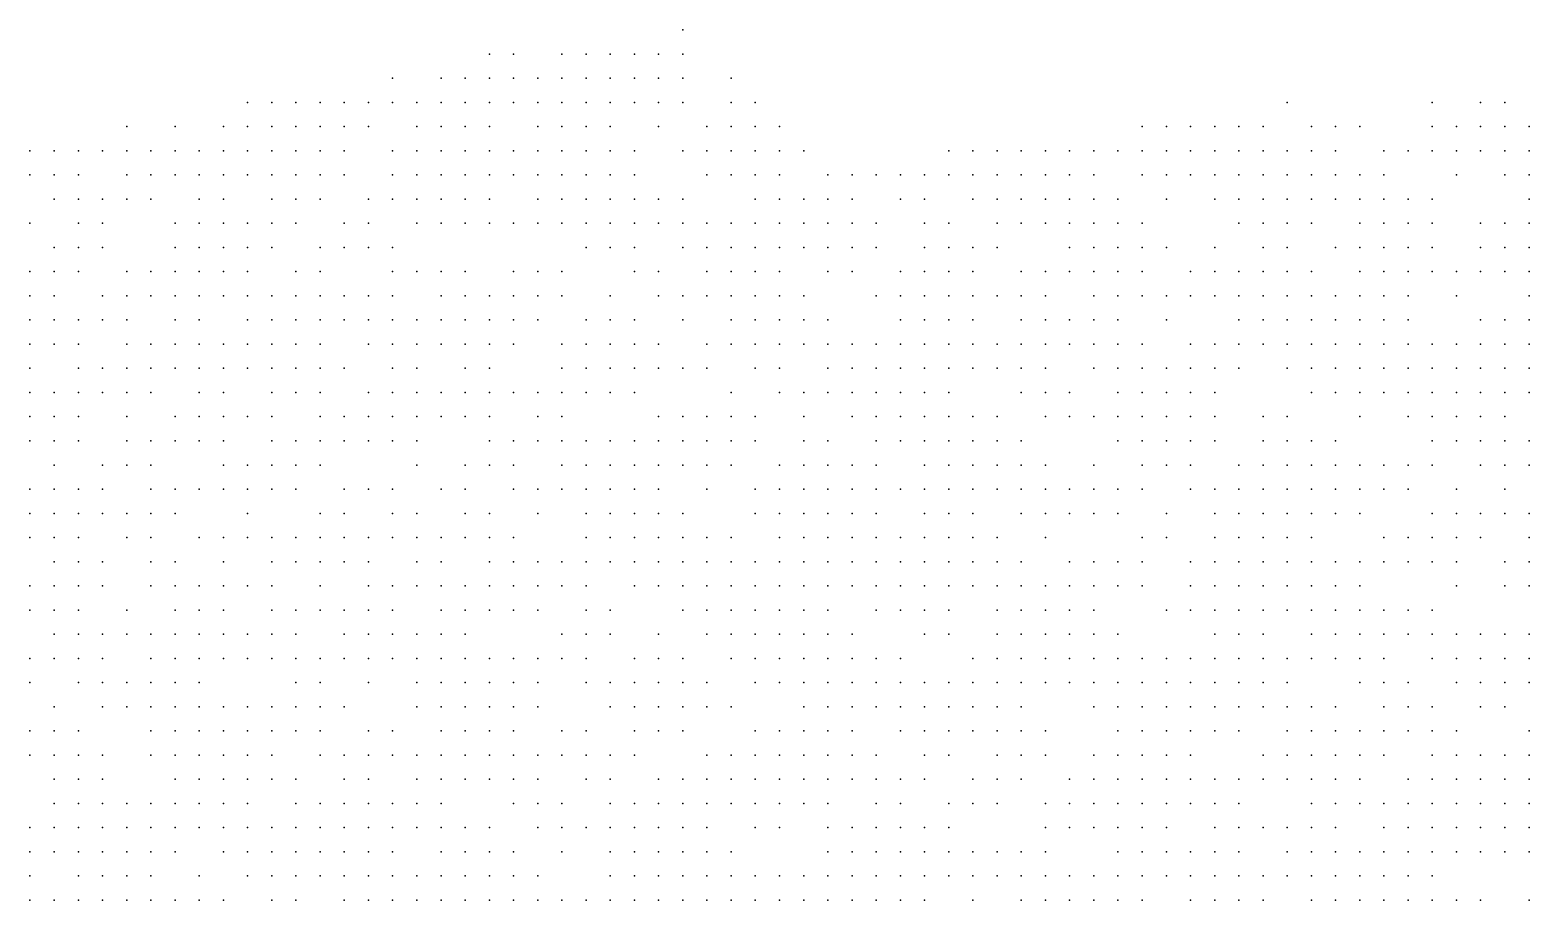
# Model space of a CAD drawing. Extents: x 429 to 793, y 817 to 1241.
# Drawn here: x 565.15 to 610.41, y 1213.73 to 1240.01 of the extents above; entities that cross this region are included whole.
import ezdxf

# ---------------------------------------------------------------- set-up
doc = ezdxf.new("R2010")
doc.units = 0

msp = doc.modelspace()

# ---------------------------------------------------------------- linework, layer by layer
for p in [(584.86, 1240.01, 241.87), (579.02, 1239.28, 241.3), (579.75, 1239.28, 241.345), (581.21, 1239.28, 241.505), (581.94, 1239.28, 241.62), (582.67, 1239.28, 241.735), (583.4, 1239.28, 241.965), (584.13, 1239.28, 242.08), (584.86, 1239.28, 242.193), (576.1, 1238.55, 240.75), (577.56, 1238.55, 241.165), (578.29, 1238.55, 241.21), (579.02, 1238.55, 241.255), (579.75, 1238.55, 241.67), (580.48, 1238.55, 241.715), (581.21, 1238.55, 241.83), (581.94, 1238.55, 241.945), (582.67, 1238.55, 242.06), (583.4, 1238.55, 242.175), (584.13, 1238.55, 242.423), (584.86, 1238.55, 242.517), (586.32, 1238.55, 242.609), (571.72, 1237.82, 240.08), (572.45, 1237.82, 240.223), (573.18, 1237.82, 240.366), (573.91, 1237.82, 240.509), (574.64, 1237.82, 240.651), (575.37, 1237.82, 240.794), (576.1, 1237.82, 241.077), (576.83, 1237.82, 241.12), (577.56, 1237.82, 241.49), (578.29, 1237.82, 241.535), (579.02, 1237.82, 241.58), (579.75, 1237.82, 241.95), (580.48, 1237.82, 242.04), (581.21, 1237.82, 242.155), (581.94, 1237.82, 242.27), (582.67, 1237.82, 242.385), (583.4, 1237.82, 242.652), (584.13, 1237.82, 242.746), (584.86, 1237.82, 242.84), (586.32, 1237.82, 242.932), (587.05, 1237.82, 243.024), (603.11, 1237.82, 245.02), (607.49, 1237.82, 245.15), (608.95, 1237.82, 245.258), (609.68, 1237.82, 245.115), (568.07, 1237.09, 239.24), (569.53, 1237.09, 239.789), (570.99, 1237.09, 239.934), (571.72, 1237.09, 240.337), (572.45, 1237.09, 240.553), (573.18, 1237.09, 240.696), (573.91, 1237.09, 240.839), (574.64, 1237.09, 240.981), (575.37, 1237.09, 241.273), (576.83, 1237.09, 241.403), (577.56, 1237.09, 241.529), (578.29, 1237.09, 241.86), (579.02, 1237.09, 241.905), (580.48, 1237.09, 242.32), (581.21, 1237.09, 242.48), (581.94, 1237.09, 242.595), (582.67, 1237.09, 242.71), (584.13, 1237.09, 243.069), (585.59, 1237.09, 243.163), (586.32, 1237.09, 243.255), (587.05, 1237.09, 243.347), (587.78, 1237.09, 243.439), (598.73, 1237.09, 244.87), (599.46, 1237.09, 245.034), (600.19, 1237.09, 244.99), (600.92, 1237.09, 244.945), (601.65, 1237.09, 245.109), (602.38, 1237.09, 245.065), (603.84, 1237.09, 245.179), (604.57, 1237.09, 245.259), (605.3, 1237.09, 245.338), (607.49, 1237.09, 245.4), (608.22, 1237.09, 245.33), (608.95, 1237.09, 245.438), (609.68, 1237.09, 245.367), (610.41, 1237.09, 245.295), (565.15, 1236.36, 238.711), (565.88, 1236.36, 239.053), (566.61, 1236.36, 239.224), (567.34, 1236.36, 239.394), (568.07, 1236.36, 239.568), (568.8, 1236.36, 239.643), (569.53, 1236.36, 240.119), (570.26, 1236.36, 240.191), (570.99, 1236.36, 240.264), (571.72, 1236.36, 240.667), (572.45, 1236.36, 240.74), (573.18, 1236.36, 241.026), (573.91, 1236.36, 241.169), (574.64, 1236.36, 241.47), (576.1, 1236.36, 241.6), (576.83, 1236.36, 241.73), (577.56, 1236.36, 241.856), (578.29, 1236.36, 241.982), (579.02, 1236.36, 242.23), (579.75, 1236.36, 242.275), (580.48, 1236.36, 242.645), (581.21, 1236.36, 242.69), (581.94, 1236.36, 242.92), (582.67, 1236.36, 242.881), (583.4, 1236.36, 242.975), (584.86, 1236.36, 243.393), (585.59, 1236.36, 243.487), (586.32, 1236.36, 243.579), (587.05, 1236.36, 243.671), (587.78, 1236.36, 243.763), (588.51, 1236.36, 243.855), (592.89, 1236.36, 244.565), (593.62, 1236.36, 244.572), (594.35, 1236.36, 244.58), (595.08, 1236.36, 244.658), (595.81, 1236.36, 244.814), (596.54, 1236.36, 244.892), (597.27, 1236.36, 244.97), (598, 1236.36, 245.049), (598.73, 1236.36, 245.123), (599.46, 1236.36, 245.079), (600.19, 1236.36, 245.243), (600.92, 1236.36, 245.198), (601.65, 1236.36, 245.154), (602.38, 1236.36, 245.363), (603.11, 1236.36, 245.273), (603.84, 1236.36, 245.353), (604.57, 1236.36, 245.512), (606.03, 1236.36, 245.418), (606.76, 1236.36, 245.628), (607.49, 1236.36, 245.65), (608.22, 1236.36, 245.638), (608.95, 1236.36, 245.69), (609.68, 1236.36, 245.618), (610.41, 1236.36, 245.547), (565.15, 1235.63, 239.036), (565.88, 1235.63, 239.207), (566.61, 1235.63, 239.549), (568.07, 1235.63, 239.897), (568.8, 1235.63, 240.067), (569.53, 1235.63, 240.046), (570.26, 1235.63, 240.521), (570.99, 1235.63, 240.594), (571.72, 1235.63, 240.997), (572.45, 1235.63, 241.07), (573.18, 1235.63, 241.213), (573.91, 1235.63, 241.356), (574.64, 1235.63, 241.499), (576.1, 1235.63, 241.927), (576.83, 1235.63, 242.057), (577.56, 1235.63, 242.183), (578.29, 1235.63, 242.309), (579.02, 1235.63, 242.435), (579.75, 1235.63, 242.6), (580.48, 1235.63, 242.887), (581.21, 1235.63, 243.015), (581.94, 1235.63, 243.13), (582.67, 1235.63, 243.205), (583.4, 1235.63, 243.299), (585.59, 1235.63, 243.81), (586.32, 1235.63, 243.912), (587.05, 1235.63, 244.015), (587.78, 1235.63, 244.086), (589.24, 1235.63, 244.178), (589.97, 1235.63, 244.27), (590.7, 1235.63, 244.534), (591.43, 1235.63, 244.55), (592.16, 1235.63, 244.557), (592.89, 1235.63, 244.821), (593.62, 1235.63, 244.829), (594.35, 1235.63, 244.837), (595.08, 1235.63, 244.915), (595.81, 1235.63, 244.993), (596.54, 1235.63, 245.149), (597.27, 1235.63, 245.227), (598.73, 1235.63, 245.377), (599.46, 1235.63, 245.407), (600.19, 1235.63, 245.496), (600.92, 1235.63, 245.452), (601.65, 1235.63, 245.407), (602.38, 1235.63, 245.571), (603.11, 1235.63, 245.527), (603.84, 1235.63, 245.606), (604.57, 1235.63, 245.686), (605.3, 1235.63, 245.592), (606.03, 1235.63, 245.671), (608.22, 1235.63, 245.888), (609.68, 1235.63, 245.876), (610.41, 1235.63, 245.798), (565.88, 1234.9, 239.532), (566.61, 1234.9, 239.703), (567.34, 1234.9, 239.719), (568.07, 1234.9, 240.225), (568.8, 1234.9, 240.395), (570.26, 1234.9, 240.565), (570.99, 1234.9, 240.924), (572.45, 1234.9, 241.4), (573.18, 1234.9, 241.543), (573.91, 1234.9, 241.686), (575.37, 1234.9, 241.797), (576.1, 1234.9, 242.253), (576.83, 1234.9, 242.383), (577.56, 1234.9, 242.509), (578.29, 1234.9, 242.635), (579.02, 1234.9, 242.761), (580.48, 1234.9, 242.97), (581.21, 1234.9, 243.34), (581.94, 1234.9, 243.434), (582.67, 1234.9, 243.528), (583.4, 1234.9, 243.719), (584.13, 1234.9, 243.749), (584.86, 1234.9, 243.78), (587.05, 1234.9, 244.117), (587.78, 1234.9, 244.22), (588.51, 1234.9, 244.322), (589.24, 1234.9, 244.424), (589.97, 1234.9, 244.525), (591.43, 1234.9, 244.799), (592.16, 1234.9, 244.814), (593.62, 1234.9, 245.086), (594.35, 1234.9, 245.093), (595.08, 1234.9, 245.171), (595.81, 1234.9, 245.25), (596.54, 1234.9, 245.328), (597.27, 1234.9, 245.406), (598, 1234.9, 245.323), (599.46, 1234.9, 245.66), (600.92, 1234.9, 245.705), (601.65, 1234.9, 245.66), (602.38, 1234.9, 245.825), (603.11, 1234.9, 245.78), (603.84, 1234.9, 245.86), (604.57, 1234.9, 245.939), (605.3, 1234.9, 245.845), (606.03, 1234.9, 245.856), (606.76, 1234.9, 245.878), (607.49, 1234.9, 245.9), (610.41, 1234.9, 246.05), (565.15, 1234.17, 239.361), (566.61, 1234.17, 239.869), (567.34, 1234.17, 240.047), (569.53, 1234.17, 240.723), (570.26, 1234.17, 240.893), (570.99, 1234.17, 241.063), (571.72, 1234.17, 241.327), (572.45, 1234.17, 241.73), (573.18, 1234.17, 241.873), (574.64, 1234.17, 241.993), (575.37, 1234.17, 242.123), (576.83, 1234.17, 242.71), (577.56, 1234.17, 242.837), (578.29, 1234.17, 242.963), (579.02, 1234.17, 243.09), (579.75, 1234.17, 243.343), (580.48, 1234.17, 243.47), (581.21, 1234.17, 243.597), (581.94, 1234.17, 243.627), (582.67, 1234.17, 243.658), (583.4, 1234.17, 243.688), (584.13, 1234.17, 244.006), (584.86, 1234.17, 244.036), (585.59, 1234.17, 244.067), (586.32, 1234.17, 244.169), (587.05, 1234.17, 244.271), (587.78, 1234.17, 244.374), (588.51, 1234.17, 244.579), (589.24, 1234.17, 244.69), (589.97, 1234.17, 244.78), (590.7, 1234.17, 244.844), (592.16, 1234.17, 245.063), (592.89, 1234.17, 245.078), (594.35, 1234.17, 245.35), (595.08, 1234.17, 245.428), (595.81, 1234.17, 245.506), (596.54, 1234.17, 245.584), (597.27, 1234.17, 245.522), (598, 1234.17, 245.576), (598.73, 1234.17, 245.63), (601.65, 1234.17, 245.973), (602.38, 1234.17, 245.869), (603.11, 1234.17, 246.033), (603.84, 1234.17, 246.113), (605.3, 1234.17, 246.084), (606.03, 1234.17, 246.106), (606.76, 1234.17, 246.128), (607.49, 1234.17, 246.15), (608.95, 1234.17, 246.138), (609.68, 1234.17, 246.126), (610.41, 1234.17, 246.114), (565.88, 1233.44, 240.019), (566.61, 1233.44, 240.197), (567.34, 1233.44, 240.375), (569.53, 1233.44, 241.052), (570.26, 1233.44, 241.222), (570.99, 1233.44, 241.392), (571.72, 1233.44, 241.657), (572.45, 1233.44, 242.06), (573.91, 1233.44, 242.19), (574.64, 1233.44, 242.32), (575.37, 1233.44, 242.541), (576.1, 1233.44, 242.654), (581.94, 1233.44, 243.947), (582.67, 1233.44, 243.914), (583.4, 1233.44, 243.945), (584.86, 1233.44, 244.293), (585.59, 1233.44, 244.323), (586.32, 1233.44, 244.426), (587.05, 1233.44, 244.528), (587.78, 1233.44, 244.63), (588.51, 1233.44, 244.855), (589.24, 1233.44, 244.945), (589.97, 1233.44, 245.035), (590.7, 1233.44, 245.099), (592.16, 1233.44, 245.163), (592.89, 1233.44, 245.327), (593.62, 1233.44, 245.342), (594.35, 1233.44, 245.607), (596.54, 1233.44, 245.721), (597.27, 1233.44, 245.775), (598, 1233.44, 245.829), (598.73, 1233.44, 245.883), (599.46, 1233.44, 245.913), (600.92, 1233.44, 245.943), (602.38, 1233.44, 246.122), (603.11, 1233.44, 246.287), (604.57, 1233.44, 246.312), (605.3, 1233.44, 246.334), (606.03, 1233.44, 246.356), (606.76, 1233.44, 246.378), (607.49, 1233.44, 246.4), (608.95, 1233.44, 246.388), (609.68, 1233.44, 246.376), (610.41, 1233.44, 246.364), (565.15, 1232.71, 239.841), (565.88, 1232.71, 240.348), (566.61, 1232.71, 240.526), (568.07, 1232.71, 240.704), (568.8, 1232.71, 240.882), (569.53, 1232.71, 241.38), (570.26, 1232.71, 241.55), (570.99, 1232.71, 241.72), (571.72, 1232.71, 241.89), (573.18, 1232.71, 242.373), (573.91, 1232.71, 242.429), (576.1, 1232.71, 242.854), (576.83, 1232.71, 242.967), (577.56, 1232.71, 243.093), (578.29, 1232.71, 243.22), (579.75, 1232.71, 243.473), (580.48, 1232.71, 243.727), (581.21, 1232.71, 243.853), (583.4, 1232.71, 244.298), (584.13, 1232.71, 244.232), (585.59, 1232.71, 244.58), (586.32, 1232.71, 244.682), (587.05, 1232.71, 244.785), (587.78, 1232.71, 244.887), (589.24, 1232.71, 245.2), (589.97, 1232.71, 245.29), (591.43, 1232.71, 245.354), (592.16, 1232.71, 245.418), (592.89, 1232.71, 245.482), (593.62, 1232.71, 245.599), (595.08, 1232.71, 245.685), (595.81, 1232.71, 245.763), (596.54, 1232.71, 245.975), (597.27, 1232.71, 246.029), (598, 1232.71, 246.083), (598.73, 1232.71, 246.137), (600.19, 1232.71, 246.167), (600.92, 1232.71, 246.197), (601.65, 1232.71, 246.227), (602.38, 1232.71, 246.257), (603.11, 1232.71, 246.331), (603.84, 1232.71, 246.366), (605.3, 1232.71, 246.595), (606.03, 1232.71, 246.606), (606.76, 1232.71, 246.628), (607.49, 1232.71, 246.696), (608.22, 1232.71, 246.675), (608.95, 1232.71, 246.701), (609.68, 1232.71, 246.726), (610.41, 1232.71, 246.614), (565.15, 1231.98, 240.17), (565.88, 1231.98, 240.676), (567.34, 1231.98, 241.029), (568.07, 1231.98, 241.119), (568.8, 1231.98, 241.21), (569.53, 1231.98, 241.526), (570.26, 1231.98, 241.684), (570.99, 1231.98, 241.841), (571.72, 1231.98, 241.999), (572.45, 1231.98, 242.157), (573.18, 1231.98, 242.315), (573.91, 1231.98, 242.686), (574.64, 1231.98, 242.742), (575.37, 1231.98, 242.798), (576.1, 1231.98, 243.111), (577.56, 1231.98, 243.35), (578.29, 1231.98, 243.477), (579.02, 1231.98, 243.603), (579.75, 1231.98, 243.858), (580.48, 1231.98, 243.984), (581.21, 1231.98, 244.11), (582.67, 1231.98, 244.204), (584.13, 1231.98, 244.649), (584.86, 1231.98, 244.519), (585.59, 1231.98, 244.837), (586.32, 1231.98, 244.939), (587.05, 1231.98, 245.041), (587.78, 1231.98, 245.02), (588.51, 1231.98, 245.11), (590.7, 1231.98, 245.545), (591.43, 1231.98, 245.609), (592.16, 1231.98, 245.673), (592.89, 1231.98, 245.737), (593.62, 1231.98, 245.801), (594.35, 1231.98, 245.863), (595.08, 1231.98, 245.941), (595.81, 1231.98, 245.921), (597.27, 1231.98, 246.282), (598, 1231.98, 246.336), (598.73, 1231.98, 246.39), (599.46, 1231.98, 246.446), (600.19, 1231.98, 246.502), (600.92, 1231.98, 246.559), (601.65, 1231.98, 246.48), (602.38, 1231.98, 246.51), (603.11, 1231.98, 246.54), (603.84, 1231.98, 246.732), (604.57, 1231.98, 246.687), (605.3, 1231.98, 246.641), (606.03, 1231.98, 246.787), (606.76, 1231.98, 246.742), (608.22, 1231.98, 246.914), (610.41, 1231.98, 246.752), (565.15, 1231.25, 240.498), (565.88, 1231.25, 240.756), (566.61, 1231.25, 240.938), (567.34, 1231.25, 241.284), (568.07, 1231.25, 241.374), (569.53, 1231.25, 241.623), (570.26, 1231.25, 241.939), (571.72, 1231.25, 242.254), (572.45, 1231.25, 242.4), (573.18, 1231.25, 242.57), (573.91, 1231.25, 242.702), (574.64, 1231.25, 243.089), (575.37, 1231.25, 243.055), (576.1, 1231.25, 243.368), (576.83, 1231.25, 243.424), (577.56, 1231.25, 243.48), (578.29, 1231.25, 243.733), (579.02, 1231.25, 243.86), (579.75, 1231.25, 244.115), (580.48, 1231.25, 244.241), (581.94, 1231.25, 244.367), (582.67, 1231.25, 244.461), (583.4, 1231.25, 244.555), (584.86, 1231.25, 244.999), (586.32, 1231.25, 245.196), (587.05, 1231.25, 245.185), (587.78, 1231.25, 245.275), (588.51, 1231.25, 245.365), (589.24, 1231.25, 245.455), (591.43, 1231.25, 245.864), (592.16, 1231.25, 245.928), (592.89, 1231.25, 245.992), (593.62, 1231.25, 246.056), (595.08, 1231.25, 246.12), (595.81, 1231.25, 246.371), (596.54, 1231.25, 246.375), (597.27, 1231.25, 246.379), (598, 1231.25, 246.382), (599.46, 1231.25, 246.69), (601.65, 1231.25, 246.615), (602.38, 1231.25, 246.671), (603.11, 1231.25, 246.727), (603.84, 1231.25, 246.78), (604.57, 1231.25, 246.925), (605.3, 1231.25, 246.879), (606.03, 1231.25, 247.026), (606.76, 1231.25, 246.98), (608.95, 1231.25, 246.939), (609.68, 1231.25, 246.965), (610.41, 1231.25, 246.99), (565.15, 1230.52, 240.666), (565.88, 1230.52, 241.011), (566.61, 1230.52, 241.102), (568.07, 1230.52, 241.629), (568.8, 1230.52, 241.72), (569.53, 1230.52, 241.878), (570.26, 1230.52, 242.036), (570.99, 1230.52, 242.194), (571.72, 1230.52, 242.485), (572.45, 1230.52, 242.655), (573.18, 1230.52, 242.825), (573.91, 1230.52, 242.957), (575.37, 1230.52, 243.311), (576.1, 1230.52, 243.476), (576.83, 1230.52, 243.68), (577.56, 1230.52, 243.737), (578.29, 1230.52, 243.863), (579.02, 1230.52, 243.99), (579.75, 1230.52, 244.371), (581.21, 1230.52, 244.497), (581.94, 1230.52, 244.623), (582.67, 1230.52, 244.717), (583.4, 1230.52, 244.811), (584.13, 1230.52, 244.905), (585.59, 1230.52, 245.063), (586.32, 1230.52, 245.35), (587.05, 1230.52, 245.44), (587.78, 1230.52, 245.53), (588.51, 1230.52, 245.71), (589.24, 1230.52, 245.74), (589.97, 1230.52, 245.77), (590.7, 1230.52, 245.8), (591.43, 1230.52, 245.96), (592.16, 1230.52, 246.04), (592.89, 1230.52, 246.12), (593.62, 1230.52, 246.2), (594.35, 1230.52, 246.28), (595.08, 1230.52, 246.362), (595.81, 1230.52, 246.367), (596.54, 1230.52, 246.618), (597.27, 1230.52, 246.622), (598, 1230.52, 246.626), (598.73, 1230.52, 246.63), (600.19, 1230.52, 246.746), (600.92, 1230.52, 246.802), (601.65, 1230.52, 246.858), (602.38, 1230.52, 246.914), (603.11, 1230.52, 246.994), (603.84, 1230.52, 247.02), (604.57, 1230.52, 247.04), (605.3, 1230.52, 247.117), (606.03, 1230.52, 247.072), (606.76, 1230.52, 247.218), (607.49, 1230.52, 247.173), (608.22, 1230.52, 247.127), (608.95, 1230.52, 247.178), (609.68, 1230.52, 247.203), (610.41, 1230.52, 247.229), (565.15, 1229.79, 240.83), (566.61, 1229.79, 241.357), (567.34, 1229.79, 241.448), (568.07, 1229.79, 241.539), (568.8, 1229.79, 241.975), (569.53, 1229.79, 242.133), (570.26, 1229.79, 242.291), (570.99, 1229.79, 242.449), (571.72, 1229.79, 242.74), (572.45, 1229.79, 242.91), (573.18, 1229.79, 243.08), (573.91, 1229.79, 243.212), (574.64, 1229.79, 243.344), (576.1, 1229.79, 243.624), (576.83, 1229.79, 243.937), (578.29, 1229.79, 244.12), (579.02, 1229.79, 244.245), (581.21, 1229.79, 244.754), (581.94, 1229.79, 244.88), (582.67, 1229.79, 244.982), (583.4, 1229.79, 245.084), (584.13, 1229.79, 245.288), (584.86, 1229.79, 245.39), (585.59, 1229.79, 245.491), (587.05, 1229.79, 245.62), (587.78, 1229.79, 245.68), (589.24, 1229.79, 245.98), (589.97, 1229.79, 246.01), (590.7, 1229.79, 246.04), (591.43, 1229.79, 246.12), (592.16, 1229.79, 246.28), (592.89, 1229.79, 246.36), (593.62, 1229.79, 246.44), (594.35, 1229.79, 246.537), (595.08, 1229.79, 246.603), (595.81, 1229.79, 246.659), (597.27, 1229.79, 246.865), (598, 1229.79, 246.869), (598.73, 1229.79, 246.873), (599.46, 1229.79, 246.877), (600.19, 1229.79, 246.989), (600.92, 1229.79, 247.045), (601.65, 1229.79, 247.208), (603.11, 1229.79, 247.234), (603.84, 1229.79, 247.26), (604.57, 1229.79, 247.28), (605.3, 1229.79, 247.3), (606.03, 1229.79, 247.31), (606.76, 1229.79, 247.457), (607.49, 1229.79, 247.411), (608.22, 1229.79, 247.365), (608.95, 1229.79, 247.39), (609.68, 1229.79, 247.441), (610.41, 1229.79, 247.33), (565.15, 1229.06, 241.085), (565.88, 1229.06, 241.263), (566.61, 1229.06, 241.441), (567.34, 1229.06, 241.703), (568.07, 1229.06, 241.794), (568.8, 1229.06, 242.139), (570.26, 1229.06, 242.546), (570.99, 1229.06, 242.57), (572.45, 1229.06, 243.165), (573.18, 1229.06, 243.335), (573.91, 1229.06, 243.467), (575.37, 1229.06, 243.599), (576.1, 1229.06, 243.731), (576.83, 1229.06, 244.118), (577.56, 1229.06, 244.25), (578.29, 1229.06, 244.376), (579.02, 1229.06, 244.502), (579.75, 1229.06, 244.659), (580.48, 1229.06, 244.77), (581.21, 1229.06, 244.825), (581.94, 1229.06, 245.123), (582.67, 1229.06, 245.225), (583.4, 1229.06, 245.327), (586.32, 1229.06, 245.593), (587.78, 1229.06, 245.89), (588.51, 1229.06, 245.95), (589.24, 1229.06, 246.22), (589.97, 1229.06, 246.25), (590.7, 1229.06, 246.28), (591.43, 1229.06, 246.36), (592.16, 1229.06, 246.44), (592.89, 1229.06, 246.6), (595.08, 1229.06, 246.845), (595.81, 1229.06, 246.901), (596.54, 1229.06, 246.957), (598, 1229.06, 247.112), (598.73, 1229.06, 247.116), (599.46, 1229.06, 247.12), (600.19, 1229.06, 247.176), (600.92, 1229.06, 247.289), (603.84, 1229.06, 247.5), (604.57, 1229.06, 247.52), (605.3, 1229.06, 247.54), (606.03, 1229.06, 247.56), (606.76, 1229.06, 247.503), (607.49, 1229.06, 247.649), (608.22, 1229.06, 247.603), (608.95, 1229.06, 247.629), (609.68, 1229.06, 247.654), (610.41, 1229.06, 247.57), (565.15, 1228.33, 241.34), (565.88, 1228.33, 241.518), (566.61, 1228.33, 241.696), (568.07, 1228.33, 242.049), (569.53, 1228.33, 242.485), (570.26, 1228.33, 242.655), (570.99, 1228.33, 242.825), (571.72, 1228.33, 242.995), (572.45, 1228.33, 243.42), (573.91, 1228.33, 243.719), (574.64, 1228.33, 243.848), (575.37, 1228.33, 243.976), (576.1, 1228.33, 244.105), (576.83, 1228.33, 244.234), (577.56, 1228.33, 244.493), (578.29, 1228.33, 244.549), (579.02, 1228.33, 244.604), (580.48, 1228.33, 244.958), (581.21, 1228.33, 245.068), (584.13, 1228.33, 245.429), (584.86, 1228.33, 245.633), (585.59, 1228.33, 245.743), (586.32, 1228.33, 245.837), (587.05, 1228.33, 245.923), (588.51, 1228.33, 246.19), (589.97, 1228.33, 246.49), (590.7, 1228.33, 246.52), (591.43, 1228.33, 246.6), (592.16, 1228.33, 246.68), (592.89, 1228.33, 246.76), (593.62, 1228.33, 246.713), (594.35, 1228.33, 246.779), (595.81, 1228.33, 247.143), (596.54, 1228.33, 247.199), (597.27, 1228.33, 247.109), (598, 1228.33, 247.356), (598.73, 1228.33, 247.36), (599.46, 1228.33, 247.363), (600.19, 1228.33, 247.42), (600.92, 1228.33, 247.476), (602.38, 1228.33, 247.448), (603.11, 1228.33, 247.474), (605.3, 1228.33, 247.78), (606.76, 1228.33, 247.8), (607.49, 1228.33, 247.82), (608.22, 1228.33, 247.842), (608.95, 1228.33, 247.867), (609.68, 1228.33, 247.82), (565.15, 1227.6, 241.595), (565.88, 1227.6, 241.773), (566.61, 1227.6, 241.951), (568.07, 1227.6, 242.129), (568.8, 1227.6, 242.394), (569.53, 1227.6, 242.74), (570.26, 1227.6, 242.91), (570.99, 1227.6, 243.08), (572.45, 1227.6, 243.416), (573.18, 1227.6, 243.503), (573.91, 1227.6, 243.832), (574.64, 1227.6, 244.089), (575.37, 1227.6, 244.218), (576.1, 1227.6, 244.347), (576.83, 1227.6, 244.476), (579.02, 1227.6, 244.863), (579.75, 1227.6, 244.902), (580.48, 1227.6, 245.201), (581.21, 1227.6, 245.311), (581.94, 1227.6, 245.367), (582.67, 1227.6, 245.469), (583.4, 1227.6, 245.57), (584.13, 1227.6, 245.672), (584.86, 1227.6, 245.892), (585.59, 1227.6, 245.986), (586.32, 1227.6, 246.08), (587.05, 1227.6, 246.166), (588.51, 1227.6, 246.252), (589.24, 1227.6, 246.46), (590.7, 1227.6, 246.76), (591.43, 1227.6, 246.84), (592.16, 1227.6, 246.92), (592.89, 1227.6, 246.889), (593.62, 1227.6, 246.955), (594.35, 1227.6, 247.021), (595.08, 1227.6, 247.087), (598, 1227.6, 247.496), (598.73, 1227.6, 247.603), (599.46, 1227.6, 247.607), (600.19, 1227.6, 247.663), (600.92, 1227.6, 247.662), (602.38, 1227.6, 247.688), (603.11, 1227.6, 247.714), (603.84, 1227.6, 247.74), (604.57, 1227.6, 247.76), (607.49, 1227.6, 248.06), (608.22, 1227.6, 248.08), (608.95, 1227.6, 248.07), (609.68, 1227.6, 248.06), (610.41, 1227.6, 248.055), (565.88, 1226.87, 242.028), (567.34, 1226.87, 242.206), (568.07, 1226.87, 242.384), (568.8, 1226.87, 242.562), (570.99, 1226.87, 243.242), (571.72, 1226.87, 243.571), (572.45, 1226.87, 243.658), (573.18, 1226.87, 243.745), (573.91, 1226.87, 244.073), (576.83, 1226.87, 244.603), (578.29, 1226.87, 244.737), (579.02, 1226.87, 245.106), (579.75, 1226.87, 245.232), (581.21, 1226.87, 245.5), (581.94, 1226.87, 245.61), (582.67, 1226.87, 245.712), (583.4, 1226.87, 245.814), (584.13, 1226.87, 245.916), (584.86, 1226.87, 246.135), (585.59, 1226.87, 246.229), (586.32, 1226.87, 246.323), (587.78, 1226.87, 246.409), (588.51, 1226.87, 246.495), (589.24, 1226.87, 246.581), (589.97, 1226.87, 246.73), (590.7, 1226.87, 247), (592.16, 1226.87, 247.064), (592.89, 1226.87, 247.13), (593.62, 1226.87, 247.196), (594.35, 1226.87, 247.262), (595.08, 1226.87, 247.328), (595.81, 1226.87, 247.384), (597.27, 1226.87, 247.44), (598.73, 1226.87, 247.794), (599.46, 1226.87, 247.85), (600.19, 1226.87, 247.876), (601.65, 1226.87, 247.902), (602.38, 1226.87, 247.995), (603.11, 1226.87, 247.988), (603.84, 1226.87, 247.98), (604.57, 1226.87, 248.02), (605.3, 1226.87, 248.061), (606.03, 1226.87, 248.101), (606.76, 1226.87, 248.182), (607.49, 1226.87, 248.223), (608.95, 1226.87, 248.209), (609.68, 1226.87, 248.158), (610.41, 1226.87, 248.235), (565.15, 1226.14, 241.85), (565.88, 1226.14, 242.012), (566.61, 1226.14, 242.173), (567.34, 1226.14, 242.335), (568.8, 1226.14, 242.82), (569.53, 1226.14, 242.983), (570.26, 1226.14, 243.395), (570.99, 1226.14, 243.397), (571.72, 1226.14, 243.484), (572.45, 1226.14, 243.9), (573.18, 1226.14, 243.986), (574.64, 1226.14, 244.202), (575.37, 1226.14, 244.46), (576.1, 1226.14, 244.712), (577.56, 1226.14, 244.846), (578.29, 1226.14, 244.98), (579.75, 1226.14, 245.475), (580.48, 1226.14, 245.601), (581.21, 1226.14, 245.743), (581.94, 1226.14, 245.798), (582.67, 1226.14, 245.955), (583.4, 1226.14, 246.057), (584.13, 1226.14, 246.041), (585.59, 1226.14, 246.473), (587.05, 1226.14, 246.567), (587.78, 1226.14, 246.653), (588.51, 1226.14, 246.739), (589.24, 1226.14, 246.825), (589.97, 1226.14, 246.911), (590.7, 1226.14, 246.97), (591.43, 1226.14, 247.08), (592.16, 1226.14, 247.306), (592.89, 1226.14, 247.372), (593.62, 1226.14, 247.438), (594.35, 1226.14, 247.528), (595.08, 1226.14, 247.57), (595.81, 1226.14, 247.636), (596.54, 1226.14, 247.702), (597.27, 1226.14, 247.768), (598, 1226.14, 247.834), (598.73, 1226.14, 247.966), (600.19, 1226.14, 248.026), (600.92, 1226.14, 248.018), (601.65, 1226.14, 248.01), (602.38, 1226.14, 248.003), (603.11, 1226.14, 248.171), (603.84, 1226.14, 248.163), (604.57, 1226.14, 248.204), (605.3, 1226.14, 248.244), (606.03, 1226.14, 248.285), (606.76, 1226.14, 248.325), (608.22, 1226.14, 248.26), (609.68, 1226.14, 248.337), (565.15, 1225.41, 241.966), (565.88, 1225.41, 242.253), (566.61, 1225.41, 242.415), (567.34, 1225.41, 242.577), (568.07, 1225.41, 242.738), (568.8, 1225.41, 243.047), (569.53, 1225.41, 243.227), (571.72, 1225.41, 243.806), (573.91, 1225.41, 244.315), (574.64, 1225.41, 244.444), (576.1, 1225.41, 244.821), (576.83, 1225.41, 244.955), (578.29, 1225.41, 245.223), (579.02, 1225.41, 245.349), (580.48, 1225.41, 245.845), (581.94, 1225.41, 246.041), (582.67, 1225.41, 246.097), (583.4, 1225.41, 246.199), (584.13, 1225.41, 246.285), (584.86, 1225.41, 246.379), (587.05, 1225.41, 246.81), (587.78, 1225.41, 246.898), (588.51, 1225.41, 246.982), (589.24, 1225.41, 247.068), (589.97, 1225.41, 247.154), (590.7, 1225.41, 247.24), (592.16, 1225.41, 247.464), (592.89, 1225.41, 247.485), (593.62, 1225.41, 247.506), (595.08, 1225.41, 247.752), (595.81, 1225.41, 247.818), (596.54, 1225.41, 247.884), (597.27, 1225.41, 247.95), (598, 1225.41, 248.016), (599.46, 1225.41, 248.03), (600.92, 1225.41, 248.201), (601.65, 1225.41, 248.194), (602.38, 1225.41, 248.186), (603.11, 1225.41, 248.354), (603.84, 1225.41, 248.347), (604.57, 1225.41, 248.387), (605.3, 1225.41, 248.428), (607.49, 1225.41, 248.424), (608.22, 1225.41, 248.44), (608.95, 1225.41, 248.43), (609.68, 1225.41, 248.466), (610.41, 1225.41, 248.415), (565.15, 1224.68, 242.208), (565.88, 1224.68, 242.333), (566.61, 1224.68, 242.657), (568.07, 1224.68, 243.11), (568.8, 1224.68, 243.29), (570.26, 1224.68, 243.47), (570.99, 1224.68, 243.638), (571.72, 1224.68, 244.049), (572.45, 1224.68, 244.217), (573.18, 1224.68, 244.47), (573.91, 1224.68, 244.557), (574.64, 1224.68, 244.685), (575.37, 1224.68, 244.814), (576.1, 1224.68, 245.065), (576.83, 1224.68, 245.199), (577.56, 1224.68, 245.333), (578.29, 1224.68, 245.467), (579.02, 1224.68, 245.593), (579.75, 1224.68, 245.719), (581.94, 1224.68, 246.214), (582.67, 1224.68, 246.34), (583.4, 1224.68, 246.434), (584.13, 1224.68, 246.528), (584.86, 1224.68, 246.687), (585.59, 1224.68, 246.728), (586.32, 1224.68, 246.769), (587.78, 1224.68, 246.985), (588.51, 1224.68, 247.073), (589.24, 1224.68, 247.16), (589.97, 1224.68, 247.248), (590.7, 1224.68, 247.336), (591.43, 1224.68, 247.443), (592.16, 1224.68, 247.646), (592.89, 1224.68, 247.667), (593.62, 1224.68, 247.688), (594.35, 1224.68, 247.709), (595.81, 1224.68, 247.999), (598.73, 1224.68, 248.156), (599.46, 1224.68, 248.21), (600.92, 1224.68, 248.24), (601.65, 1224.68, 248.377), (602.38, 1224.68, 248.37), (603.11, 1224.68, 248.362), (603.84, 1224.68, 248.53), (606.03, 1224.68, 248.468), (606.76, 1224.68, 248.588), (607.49, 1224.68, 248.604), (608.22, 1224.68, 248.62), (608.95, 1224.68, 248.61), (610.41, 1224.68, 248.6), (565.88, 1223.95, 242.575), (566.61, 1223.95, 242.737), (567.34, 1223.95, 243.06), (568.8, 1223.95, 243.353), (569.53, 1223.95, 243.533), (570.99, 1223.95, 243.881), (572.45, 1223.95, 244.461), (573.18, 1223.95, 244.629), (573.91, 1223.95, 244.798), (574.64, 1223.95, 244.927), (575.37, 1223.95, 244.931), (576.83, 1223.95, 245.442), (577.56, 1223.95, 245.64), (579.02, 1223.95, 245.836), (579.75, 1223.95, 245.942), (580.48, 1223.95, 246.059), (581.21, 1223.95, 246.291), (581.94, 1223.95, 246.407), (582.67, 1223.95, 246.522), (583.4, 1223.95, 246.564), (584.13, 1223.95, 246.646), (584.86, 1223.95, 246.87), (585.59, 1223.95, 246.911), (586.32, 1223.95, 246.952), (587.05, 1223.95, 246.993), (587.78, 1223.95, 247.081), (588.51, 1223.95, 247.256), (589.24, 1223.95, 247.344), (589.97, 1223.95, 247.431), (590.7, 1223.95, 247.521), (591.43, 1223.95, 247.607), (592.16, 1223.95, 247.671), (592.89, 1223.95, 247.849), (593.62, 1223.95, 247.87), (594.35, 1223.95, 247.891), (595.08, 1223.95, 247.912), (596.54, 1223.95, 248.065), (597.27, 1223.95, 248.131), (598, 1223.95, 248.282), (598.73, 1223.95, 248.336), (600.19, 1223.95, 248.39), (600.92, 1223.95, 248.42), (601.65, 1223.95, 248.45), (602.38, 1223.95, 248.553), (603.11, 1223.95, 248.545), (603.84, 1223.95, 248.538), (604.57, 1223.95, 248.57), (605.3, 1223.95, 248.611), (606.03, 1223.95, 248.752), (606.76, 1223.95, 248.768), (607.49, 1223.95, 248.784), (608.22, 1223.95, 248.8), (609.68, 1223.95, 248.79), (610.41, 1223.95, 248.78), (565.15, 1223.22, 242.691), (565.88, 1223.22, 242.817), (566.61, 1223.22, 242.978), (567.34, 1223.22, 243.173), (568.8, 1223.22, 243.597), (569.53, 1223.22, 243.777), (570.26, 1223.22, 243.957), (570.99, 1223.22, 244.125), (571.72, 1223.22, 244.293), (572.45, 1223.22, 244.704), (573.91, 1223.22, 244.872), (575.37, 1223.22, 245.174), (576.1, 1223.22, 245.432), (576.83, 1223.22, 245.501), (577.56, 1223.22, 245.571), (578.29, 1223.22, 245.893), (579.02, 1223.22, 246.01), (579.75, 1223.22, 246.126), (580.48, 1223.22, 246.242), (581.21, 1223.22, 246.358), (581.94, 1223.22, 246.474), (583.4, 1223.22, 246.799), (584.13, 1223.22, 246.789), (584.86, 1223.22, 246.83), (585.59, 1223.22, 247.095), (586.32, 1223.22, 247.136), (587.05, 1223.22, 247.177), (587.78, 1223.22, 247.264), (588.51, 1223.22, 247.352), (589.24, 1223.22, 247.527), (589.97, 1223.22, 247.618), (590.7, 1223.22, 247.704), (591.43, 1223.22, 247.79), (592.16, 1223.22, 247.854), (592.89, 1223.22, 247.918), (593.62, 1223.22, 248.051), (594.35, 1223.22, 248.073), (595.08, 1223.22, 248.094), (595.81, 1223.22, 248.115), (596.54, 1223.22, 248.247), (597.27, 1223.22, 248.313), (598, 1223.22, 248.462), (598.73, 1223.22, 248.516), (600.19, 1223.22, 248.57), (600.92, 1223.22, 248.6), (601.65, 1223.22, 248.63), (602.38, 1223.22, 248.66), (603.11, 1223.22, 248.729), (603.84, 1223.22, 248.721), (604.57, 1223.22, 248.754), (605.3, 1223.22, 248.794), (608.22, 1223.22, 248.98), (609.68, 1223.22, 248.97), (610.41, 1223.22, 248.96), (565.15, 1222.49, 242.834), (565.88, 1222.49, 243.058), (566.61, 1222.49, 243.237), (568.07, 1222.49, 243.417), (569.53, 1222.49, 244.098), (570.26, 1222.49, 244.2), (570.99, 1222.49, 244.368), (572.45, 1222.49, 244.785), (573.18, 1222.49, 244.931), (573.91, 1222.49, 245.077), (574.64, 1222.49, 245.223), (575.37, 1222.49, 245.362), (576.1, 1222.49, 245.615), (577.56, 1222.49, 245.754), (578.29, 1222.49, 245.824), (579.02, 1222.49, 246.193), (579.75, 1222.49, 246.309), (580.48, 1222.49, 246.425), (581.94, 1222.49, 246.579), (582.67, 1222.49, 246.703), (584.86, 1222.49, 247.077), (585.59, 1222.49, 247.054), (586.32, 1222.49, 247.319), (587.05, 1222.49, 247.36), (587.78, 1222.49, 247.448), (588.51, 1222.49, 247.535), (589.24, 1222.49, 247.623), (590.7, 1222.49, 247.887), (591.43, 1222.49, 247.973), (592.16, 1222.49, 248.037), (592.89, 1222.49, 248.101), (594.35, 1222.49, 248.254), (595.08, 1222.49, 248.275), (595.81, 1222.49, 248.297), (596.54, 1222.49, 248.363), (597.27, 1222.49, 248.429), (599.46, 1222.49, 248.696), (600.19, 1222.49, 248.75), (600.92, 1222.49, 248.78), (601.65, 1222.49, 248.81), (602.38, 1222.49, 248.84), (603.11, 1222.49, 248.87), (603.84, 1222.49, 248.904), (604.57, 1222.49, 248.937), (605.3, 1222.49, 248.916), (606.03, 1222.49, 248.932), (606.76, 1222.49, 248.948), (607.49, 1222.49, 248.964), (565.88, 1221.76, 243.076), (566.61, 1221.76, 243.3), (567.34, 1221.76, 243.48), (568.07, 1221.76, 243.79), (568.8, 1221.76, 243.893), (569.53, 1221.76, 243.995), (570.26, 1221.76, 244.383), (570.99, 1221.76, 244.53), (571.72, 1221.76, 244.676), (572.45, 1221.76, 244.822), (573.18, 1221.76, 245.114), (574.64, 1221.76, 245.407), (575.37, 1221.76, 245.541), (576.1, 1221.76, 245.546), (576.83, 1221.76, 245.868), (577.56, 1221.76, 245.938), (578.29, 1221.76, 246.007), (581.21, 1221.76, 246.637), (581.94, 1221.76, 246.761), (582.67, 1221.76, 246.885), (584.13, 1221.76, 246.981), (585.59, 1221.76, 247.355), (586.32, 1221.76, 247.502), (587.05, 1221.76, 247.543), (587.78, 1221.76, 247.631), (588.51, 1221.76, 247.719), (589.24, 1221.76, 247.715), (589.97, 1221.76, 247.801), (592.16, 1221.76, 248.221), (592.89, 1221.76, 248.285), (594.35, 1221.76, 248.349), (595.08, 1221.76, 248.457), (595.81, 1221.76, 248.478), (596.54, 1221.76, 248.544), (597.27, 1221.76, 248.588), (598, 1221.76, 248.642), (600.92, 1221.76, 248.96), (601.65, 1221.76, 248.99), (602.38, 1221.76, 249.02), (603.84, 1221.76, 249.05), (604.57, 1221.76, 249.08), (605.3, 1221.76, 249.096), (606.03, 1221.76, 249.112), (606.76, 1221.76, 249.196), (607.49, 1221.76, 249.184), (608.22, 1221.76, 249.172), (608.95, 1221.76, 249.176), (609.68, 1221.76, 249.193), (610.41, 1221.76, 249.209), (565.15, 1221.03, 243.11), (565.88, 1221.03, 243.296), (566.61, 1221.03, 243.482), (567.34, 1221.03, 243.688), (568.8, 1221.03, 244.076), (569.53, 1221.03, 244.179), (570.26, 1221.03, 244.567), (570.99, 1221.03, 244.713), (571.72, 1221.03, 244.859), (572.45, 1221.03, 245.005), (573.18, 1221.03, 245.151), (573.91, 1221.03, 245.239), (574.64, 1221.03, 245.59), (575.37, 1221.03, 245.724), (576.1, 1221.03, 245.858), (576.83, 1221.03, 246.051), (577.56, 1221.03, 246.121), (578.29, 1221.03, 246.19), (579.02, 1221.03, 246.26), (579.75, 1221.03, 246.492), (580.48, 1221.03, 246.695), (581.21, 1221.03, 246.819), (581.94, 1221.03, 246.943), (583.4, 1221.03, 247.067), (584.13, 1221.03, 247.163), (584.86, 1221.03, 247.259), (586.32, 1221.03, 247.632), (587.05, 1221.03, 247.727), (587.78, 1221.03, 247.814), (588.51, 1221.03, 247.813), (589.24, 1221.03, 247.899), (589.97, 1221.03, 247.985), (590.7, 1221.03, 248.071), (591.43, 1221.03, 248.157), (593.62, 1221.03, 248.468), (594.35, 1221.03, 248.532), (595.08, 1221.03, 248.596), (595.81, 1221.03, 248.66), (596.54, 1221.03, 248.714), (597.27, 1221.03, 248.768), (598, 1221.03, 248.884), (598.73, 1221.03, 248.9), (599.46, 1221.03, 248.915), (600.19, 1221.03, 248.93), (600.92, 1221.03, 248.975), (601.65, 1221.03, 249.064), (602.38, 1221.03, 249.109), (603.11, 1221.03, 249.154), (603.84, 1221.03, 249.199), (604.57, 1221.03, 249.243), (605.3, 1221.03, 249.233), (606.03, 1221.03, 249.209), (607.49, 1221.03, 249.349), (608.22, 1221.03, 249.337), (608.95, 1221.03, 249.325), (609.68, 1221.03, 249.358), (610.41, 1221.03, 249.374), (565.15, 1220.3, 243.291), (566.61, 1220.3, 243.663), (567.34, 1220.3, 243.871), (568.07, 1220.3, 243.974), (568.8, 1220.3, 244.26), (569.53, 1220.3, 244.362), (570.26, 1220.3, 244.464), (573.18, 1220.3, 245.254), (573.91, 1220.3, 245.422), (575.37, 1220.3, 245.907), (576.83, 1220.3, 246.041), (577.56, 1220.3, 246.304), (578.29, 1220.3, 246.374), (579.02, 1220.3, 246.443), (579.75, 1220.3, 246.56), (580.48, 1220.3, 246.676), (581.94, 1220.3, 247), (582.67, 1220.3, 247.124), (583.4, 1220.3, 247.248), (584.13, 1220.3, 247.344), (584.86, 1220.3, 247.44), (585.59, 1220.3, 247.536), (587.05, 1220.3, 247.686), (587.78, 1220.3, 247.91), (588.51, 1220.3, 247.996), (589.24, 1220.3, 248.082), (589.97, 1220.3, 248.168), (590.7, 1220.3, 248.264), (591.43, 1220.3, 248.34), (592.16, 1220.3, 248.409), (592.89, 1220.3, 248.478), (593.62, 1220.3, 248.547), (594.35, 1220.3, 248.616), (595.08, 1220.3, 248.754), (595.81, 1220.3, 248.825), (596.54, 1220.3, 248.839), (597.27, 1220.3, 248.854), (598, 1220.3, 248.869), (598.73, 1220.3, 249.063), (599.46, 1220.3, 249.078), (600.19, 1220.3, 249.093), (600.92, 1220.3, 249.138), (601.65, 1220.3, 249.183), (602.38, 1220.3, 249.272), (603.11, 1220.3, 249.317), (605.3, 1220.3, 249.425), (606.03, 1220.3, 249.386), (606.76, 1220.3, 249.361), (608.22, 1220.3, 249.502), (608.95, 1220.3, 249.49), (609.68, 1220.3, 249.523), (610.41, 1220.3, 249.539), (565.88, 1219.57, 243.439), (567.34, 1219.57, 244.027), (568.07, 1219.57, 244.209), (568.8, 1219.57, 244.443), (569.53, 1219.57, 244.545), (570.26, 1219.57, 244.648), (570.99, 1219.57, 244.896), (571.72, 1219.57, 245.042), (572.45, 1219.57, 245.269), (573.18, 1219.57, 245.437), (573.91, 1219.57, 245.605), (574.64, 1219.57, 245.773), (576.83, 1219.57, 246.225), (577.56, 1219.57, 246.359), (578.29, 1219.57, 246.557), (579.02, 1219.57, 246.627), (579.75, 1219.57, 246.752), (580.48, 1219.57, 246.876), (582.67, 1219.57, 247.365), (583.4, 1219.57, 247.43), (584.13, 1219.57, 247.526), (584.86, 1219.57, 247.707), (585.59, 1219.57, 247.8), (586.32, 1219.57, 247.892), (588.51, 1219.57, 248.15), (589.24, 1219.57, 248.188), (589.97, 1219.57, 248.226), (590.7, 1219.57, 248.427), (591.43, 1219.57, 248.503), (592.16, 1219.57, 248.572), (592.89, 1219.57, 248.641), (593.62, 1219.57, 248.71), (594.35, 1219.57, 248.78), (595.08, 1219.57, 248.849), (597.27, 1219.57, 249.042), (598, 1219.57, 249.032), (598.73, 1219.57, 249.048), (599.46, 1219.57, 249.241), (600.19, 1219.57, 249.257), (600.92, 1219.57, 249.301), (601.65, 1219.57, 249.346), (602.38, 1219.57, 249.391), (603.11, 1219.57, 249.436), (603.84, 1219.57, 249.377), (604.57, 1219.57, 249.407), (606.03, 1219.57, 249.539), (606.76, 1219.57, 249.526), (607.49, 1219.57, 249.514), (608.95, 1219.57, 249.655), (609.68, 1219.57, 249.671), (565.15, 1218.84, 243.397), (565.88, 1218.84, 243.621), (566.61, 1218.84, 243.845), (568.8, 1218.84, 244.391), (569.53, 1218.84, 244.729), (570.26, 1218.84, 244.831), (570.99, 1218.84, 244.933), (571.72, 1218.84, 245.08), (572.45, 1218.84, 245.453), (573.18, 1218.84, 245.621), (573.91, 1218.84, 245.789), (575.37, 1218.84, 245.957), (576.1, 1218.84, 246.091), (577.56, 1218.84, 246.542), (578.29, 1218.84, 246.676), (579.02, 1218.84, 246.81), (579.75, 1218.84, 246.934), (581.21, 1218.84, 247.171), (581.94, 1218.84, 247.3), (583.4, 1218.84, 247.597), (584.13, 1218.84, 247.689), (584.86, 1218.84, 247.781), (587.05, 1218.84, 247.984), (587.78, 1218.84, 248.077), (588.51, 1218.84, 248.313), (589.24, 1218.84, 248.351), (589.97, 1218.84, 248.389), (591.43, 1218.84, 248.629), (592.16, 1218.84, 248.736), (592.89, 1218.84, 248.805), (593.62, 1218.84, 248.874), (594.35, 1218.84, 248.943), (595.08, 1218.84, 248.924), (595.81, 1218.84, 248.99), (598, 1218.84, 249.196), (598.73, 1218.84, 249.211), (599.46, 1218.84, 249.405), (600.19, 1218.84, 249.42), (600.92, 1218.84, 249.465), (601.65, 1218.84, 249.51), (603.11, 1218.84, 249.51), (603.84, 1218.84, 249.54), (604.57, 1218.84, 249.57), (605.3, 1218.84, 249.588), (606.03, 1218.84, 249.606), (606.76, 1218.84, 249.691), (607.49, 1218.84, 249.679), (608.22, 1218.84, 249.667), (610.41, 1218.84, 249.799), (565.15, 1218.11, 243.579), (565.88, 1218.11, 243.803), (566.61, 1218.11, 244.027), (567.34, 1218.11, 244.209), (568.8, 1218.11, 244.572), (569.53, 1218.11, 244.754), (570.26, 1218.11, 245.014), (570.99, 1218.11, 245.117), (571.72, 1218.11, 245.285), (572.45, 1218.11, 245.636), (573.91, 1218.11, 245.948), (574.64, 1218.11, 246.044), (575.37, 1218.11, 246.14), (576.1, 1218.11, 246.379), (576.83, 1218.11, 246.499), (577.56, 1218.11, 246.618), (578.29, 1218.11, 246.738), (579.02, 1218.11, 246.857), (579.75, 1218.11, 247.041), (580.48, 1218.11, 247.106), (581.21, 1218.11, 247.338), (581.94, 1218.11, 247.402), (582.67, 1218.11, 247.532), (583.4, 1218.11, 247.763), (585.59, 1218.11, 247.966), (586.32, 1218.11, 248.059), (587.05, 1218.11, 248.147), (587.78, 1218.11, 248.243), (588.51, 1218.11, 248.325), (589.24, 1218.11, 248.514), (589.97, 1218.11, 248.552), (590.7, 1218.11, 248.59), (592.16, 1218.11, 248.83), (592.89, 1218.11, 248.968), (594.35, 1218.11, 249.023), (595.08, 1218.11, 249.089), (595.81, 1218.11, 249.155), (597.27, 1218.11, 249.207), (598, 1218.11, 249.259), (598.73, 1218.11, 249.374), (599.46, 1218.11, 249.39), (600.19, 1218.11, 249.583), (602.38, 1218.11, 249.643), (603.11, 1218.11, 249.673), (603.84, 1218.11, 249.703), (604.57, 1218.11, 249.733), (605.3, 1218.11, 249.751), (606.03, 1218.11, 249.769), (607.49, 1218.11, 249.844), (608.22, 1218.11, 249.832), (608.95, 1218.11, 249.82), (609.68, 1218.11, 249.836), (610.41, 1218.11, 249.853), (565.88, 1217.38, 243.76), (566.61, 1217.38, 243.984), (567.34, 1217.38, 244.208), (569.53, 1217.38, 244.936), (570.26, 1217.38, 245.118), (570.99, 1217.38, 245.3), (571.72, 1217.38, 245.468), (572.45, 1217.38, 245.659), (573.18, 1217.38, 245.851), (574.64, 1217.38, 246.21), (575.37, 1217.38, 246.307), (576.83, 1217.38, 246.665), (577.56, 1217.38, 246.785), (578.29, 1217.38, 246.904), (579.02, 1217.38, 247.011), (579.75, 1217.38, 247.147), (580.48, 1217.38, 247.273), (581.94, 1217.38, 247.569), (582.67, 1217.38, 247.699), (584.13, 1217.38, 247.856), (584.86, 1217.38, 247.948), (585.59, 1217.38, 248.04), (586.32, 1217.38, 248.218), (587.05, 1217.38, 248.314), (587.78, 1217.38, 248.41), (588.51, 1217.38, 248.492), (589.24, 1217.38, 248.574), (589.97, 1217.38, 248.716), (590.7, 1217.38, 248.754), (591.43, 1217.38, 248.792), (592.16, 1217.38, 248.993), (593.62, 1217.38, 249.122), (594.35, 1217.38, 249.188), (595.08, 1217.38, 249.254), (596.54, 1217.38, 249.32), (597.27, 1217.38, 249.372), (598, 1217.38, 249.424), (598.73, 1217.38, 249.476), (599.46, 1217.38, 249.553), (600.19, 1217.38, 249.568), (600.92, 1217.38, 249.628), (601.65, 1217.38, 249.673), (602.38, 1217.38, 249.807), (603.11, 1217.38, 249.837), (603.84, 1217.38, 249.867), (604.57, 1217.38, 249.897), (605.3, 1217.38, 249.915), (606.76, 1217.38, 249.933), (607.49, 1217.38, 249.951), (608.22, 1217.38, 249.997), (608.95, 1217.38, 249.985), (609.68, 1217.38, 250.001), (610.41, 1217.38, 249.963), (565.88, 1216.65, 243.942), (566.61, 1216.65, 244.254), (567.34, 1216.65, 244.39), (568.07, 1216.65, 244.697), (568.8, 1216.65, 244.851), (569.53, 1216.65, 245.004), (570.26, 1216.65, 245.158), (570.99, 1216.65, 245.467), (571.72, 1216.65, 245.563), (573.18, 1216.65, 245.922), (573.91, 1216.65, 246.114), (574.64, 1216.65, 246.377), (575.37, 1216.65, 246.473), (576.1, 1216.65, 246.593), (576.83, 1216.65, 246.712), (577.56, 1216.65, 246.951), (579.75, 1216.65, 247.315), (580.48, 1216.65, 247.437), (581.21, 1216.65, 247.559), (582.67, 1216.65, 247.8), (583.4, 1216.65, 247.93), (584.13, 1216.65, 248.022), (584.86, 1216.65, 248.115), (585.59, 1216.65, 248.207), (586.32, 1216.65, 248.385), (587.05, 1216.65, 248.481), (587.78, 1216.65, 248.577), (588.51, 1216.65, 248.659), (589.24, 1216.65, 248.741), (590.7, 1216.65, 248.917), (591.43, 1216.65, 248.955), (592.89, 1216.65, 249.062), (593.62, 1216.65, 249.287), (594.35, 1216.65, 249.353), (595.81, 1216.65, 249.419), (596.54, 1216.65, 249.485), (597.27, 1216.65, 249.537), (598, 1216.65, 249.589), (598.73, 1216.65, 249.641), (599.46, 1216.65, 249.693), (600.19, 1216.65, 249.747), (600.92, 1216.65, 249.791), (601.65, 1216.65, 249.777), (603.84, 1216.65, 250.03), (604.57, 1216.65, 250.06), (605.3, 1216.65, 250.091), (606.03, 1216.65, 250.078), (606.76, 1216.65, 250.096), (607.49, 1216.65, 250.114), (608.22, 1216.65, 250.132), (608.95, 1216.65, 250.15), (609.68, 1216.65, 250.138), (610.41, 1216.65, 250.126), (565.15, 1215.92, 243.844), (565.88, 1215.92, 244.117), (566.61, 1215.92, 244.419), (567.34, 1215.92, 244.555), (568.07, 1215.92, 244.709), (568.8, 1215.92, 245.016), (569.53, 1215.92, 245.169), (570.26, 1215.92, 245.323), (570.99, 1215.92, 245.449), (571.72, 1215.92, 245.633), (572.45, 1215.92, 245.826), (573.18, 1215.92, 246.089), (573.91, 1215.92, 246.185), (574.64, 1215.92, 246.281), (575.37, 1215.92, 246.64), (576.1, 1215.92, 246.76), (576.83, 1215.92, 246.879), (577.56, 1215.92, 246.999), (578.29, 1215.92, 247.043), (579.02, 1215.92, 247.179), (580.48, 1215.92, 247.605), (581.21, 1215.92, 247.727), (581.94, 1215.92, 247.849), (582.67, 1215.92, 247.967), (583.4, 1215.92, 248.032), (584.13, 1215.92, 248.189), (584.86, 1215.92, 248.281), (585.59, 1215.92, 248.289), (587.05, 1215.92, 248.647), (587.78, 1215.92, 248.743), (589.24, 1215.92, 248.825), (589.97, 1215.92, 248.907), (590.7, 1215.92, 248.989), (591.43, 1215.92, 249.119), (592.16, 1215.92, 249.157), (592.89, 1215.92, 249.226), (595.81, 1215.92, 249.584), (596.54, 1215.92, 249.65), (597.27, 1215.92, 249.706), (598, 1215.92, 249.754), (598.73, 1215.92, 249.806), (599.46, 1215.92, 249.858), (600.92, 1215.92, 249.91), (601.65, 1215.92, 249.94), (602.38, 1215.92, 250.047), (603.11, 1215.92, 250.05), (603.84, 1215.92, 250.053), (604.57, 1215.92, 250.057), (606.03, 1215.92, 250.122), (606.76, 1215.92, 250.153), (607.49, 1215.92, 250.184), (608.22, 1215.92, 250.246), (608.95, 1215.92, 250.273), (609.68, 1215.92, 250.249), (610.41, 1215.92, 250.222), (565.15, 1215.19, 244.009), (565.88, 1215.19, 244.146), (566.61, 1215.19, 244.282), (567.34, 1215.19, 244.72), (568.07, 1215.19, 244.874), (568.8, 1215.19, 245.027), (569.53, 1215.19, 245.334), (570.99, 1215.19, 245.616), (571.72, 1215.19, 245.8), (572.45, 1215.19, 245.968), (573.18, 1215.19, 246.136), (573.91, 1215.19, 246.351), (574.64, 1215.19, 246.448), (575.37, 1215.19, 246.544), (576.1, 1215.19, 246.807), (577.56, 1215.19, 247.075), (578.29, 1215.19, 247.211), (579.02, 1215.19, 247.347), (579.75, 1215.19, 247.483), (581.21, 1215.19, 247.896), (582.67, 1215.19, 248.018), (583.4, 1215.19, 248.199), (584.13, 1215.19, 248.263), (584.86, 1215.19, 248.359), (585.59, 1215.19, 248.455), (586.32, 1215.19, 248.551), (589.24, 1215.19, 248.992), (589.97, 1215.19, 249.074), (590.7, 1215.19, 249.156), (591.43, 1215.19, 249.238), (592.16, 1215.19, 249.32), (592.89, 1215.19, 249.386), (593.62, 1215.19, 249.452), (594.35, 1215.19, 249.564), (595.08, 1215.19, 249.593), (595.81, 1215.19, 249.621), (598, 1215.19, 249.817), (598.73, 1215.19, 249.873), (599.46, 1215.19, 249.929), (600.19, 1215.19, 249.984), (600.92, 1215.19, 250.038), (601.65, 1215.19, 250.043), (603.11, 1215.19, 250.177), (603.84, 1215.19, 250.18), (604.57, 1215.19, 250.187), (605.3, 1215.19, 250.218), (606.03, 1215.19, 250.249), (606.76, 1215.19, 250.28), (607.49, 1215.19, 250.31), (608.22, 1215.19, 250.383), (608.95, 1215.19, 250.397), (609.68, 1215.19, 250.387), (610.41, 1215.19, 250.347), (565.15, 1214.46, 244.174), (566.61, 1214.46, 244.447), (567.34, 1214.46, 244.885), (568.07, 1214.46, 245.039), (568.8, 1214.46, 245.192), (570.26, 1214.46, 245.432), (571.72, 1214.46, 245.967), (572.45, 1214.46, 246.135), (573.18, 1214.46, 246.303), (573.91, 1214.46, 246.471), (574.64, 1214.46, 246.614), (575.37, 1214.46, 246.71), (576.1, 1214.46, 246.926), (576.83, 1214.46, 247.108), (577.56, 1214.46, 247.244), (578.29, 1214.46, 247.38), (579.02, 1214.46, 247.516), (579.75, 1214.46, 247.652), (580.48, 1214.46, 247.774), (582.67, 1214.46, 248.186), (583.4, 1214.46, 248.308), (584.13, 1214.46, 248.43), (584.86, 1214.46, 248.526), (585.59, 1214.46, 248.622), (586.32, 1214.46, 248.76), (587.05, 1214.46, 248.814), (587.78, 1214.46, 248.86), (588.51, 1214.46, 248.987), (589.24, 1214.46, 249.064), (589.97, 1214.46, 249.141), (590.7, 1214.46, 249.219), (591.43, 1214.46, 249.373), (592.16, 1214.46, 249.45), (592.89, 1214.46, 249.479), (593.62, 1214.46, 249.507), (594.35, 1214.46, 249.666), (595.08, 1214.46, 249.723), (595.81, 1214.46, 249.751), (596.54, 1214.46, 249.78), (597.27, 1214.46, 249.836), (598, 1214.46, 249.891), (598.73, 1214.46, 250.003), (599.46, 1214.46, 250.059), (600.19, 1214.46, 250.117), (600.92, 1214.46, 250.167), (601.65, 1214.46, 250.195), (602.38, 1214.46, 250.173), (603.11, 1214.46, 250.303), (603.84, 1214.46, 250.307), (604.57, 1214.46, 250.31), (605.3, 1214.46, 250.344), (606.03, 1214.46, 250.375), (606.76, 1214.46, 250.406), (607.49, 1214.46, 250.437), (565.15, 1213.73, 244.215), (565.88, 1213.73, 244.476), (566.61, 1213.73, 244.612), (567.34, 1213.73, 244.749), (568.07, 1213.73, 245.204), (568.8, 1213.73, 245.357), (569.53, 1213.73, 245.415), (570.26, 1213.73, 245.599), (570.99, 1213.73, 245.783), (572.45, 1213.73, 246.301), (573.18, 1213.73, 246.469), (574.64, 1213.73, 246.637), (575.37, 1213.73, 246.877), (576.1, 1213.73, 246.973), (576.83, 1213.73, 247.093), (577.56, 1213.73, 247.412), (578.29, 1213.73, 247.548), (579.02, 1213.73, 247.684), (579.75, 1213.73, 247.82), (580.48, 1213.73, 247.925), (581.21, 1213.73, 248.031), (581.94, 1213.73, 248.136), (582.67, 1213.73, 248.346), (583.4, 1213.73, 248.451), (584.13, 1213.73, 248.558), (584.86, 1213.73, 248.61), (585.59, 1213.73, 248.71), (586.32, 1213.73, 248.89), (587.05, 1213.73, 248.94), (587.78, 1213.73, 248.99), (588.51, 1213.73, 249.04), (589.24, 1213.73, 249.194), (589.97, 1213.73, 249.271), (590.7, 1213.73, 249.349), (591.43, 1213.73, 249.498), (592.16, 1213.73, 249.58), (593.62, 1213.73, 249.646), (595.08, 1213.73, 249.824), (595.81, 1213.73, 249.881), (596.54, 1213.73, 249.91), (597.27, 1213.73, 249.966), (598, 1213.73, 250.021), (598.73, 1213.73, 250.133), (600.19, 1213.73, 250.245), (600.92, 1213.73, 250.295), (601.65, 1213.73, 250.323), (602.38, 1213.73, 250.351), (603.84, 1213.73, 250.433), (604.57, 1213.73, 250.437), (605.3, 1213.73, 250.471), (606.03, 1213.73, 250.502), (606.76, 1213.73, 250.533), (607.49, 1213.73, 250.492), (608.22, 1213.73, 250.506), (608.95, 1213.73, 250.52), (610.41, 1213.73, 250.51)]:
    msp.add_point(p)

doc.saveas('drawing.dxf')
